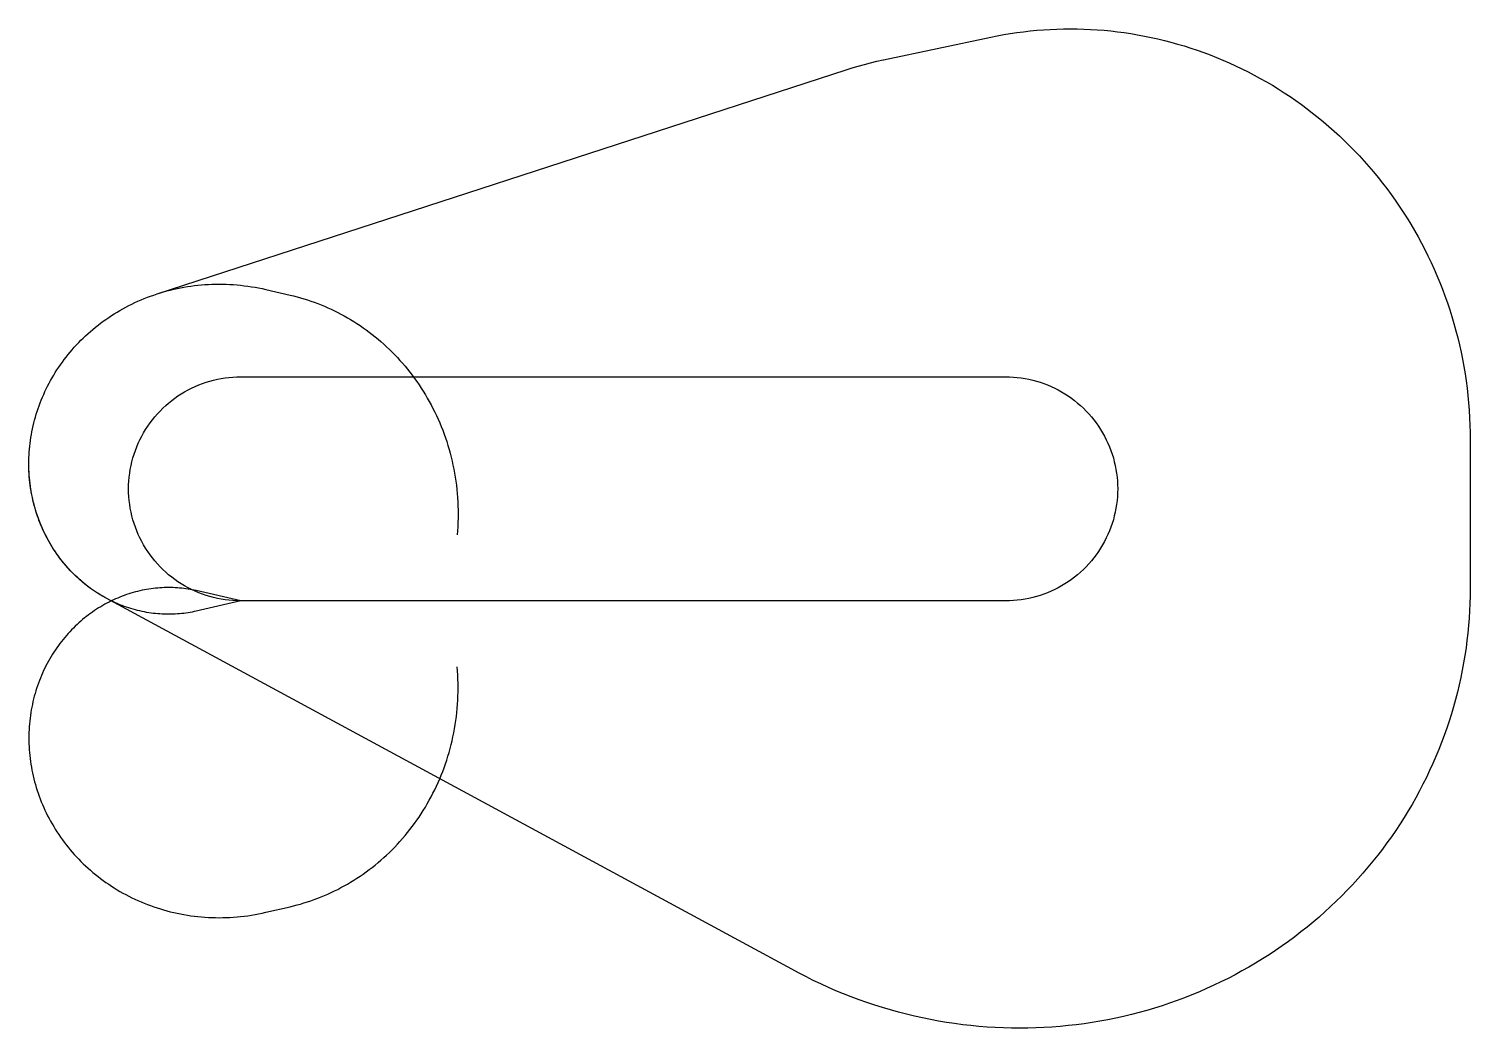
# Model space of a CAD drawing. Header units: metres. Extents: x -6012 to 34893, y -12129 to 16239.
import ezdxf

# ---------------------------------------------------------------- set-up
doc = ezdxf.new("R2010")
doc.units = ezdxf.units.M

msp = doc.modelspace()

# ---------------------------------------------------------------- linework, layer by layer
at = {"layer": 'NorminalTrack', "color": 1}
msp.add_lwpolyline([(0, 0), (0, 0), (-111, 2), (-222, 8), (-332, 17), (-443, 31), (-552, 48), (-661, 70), (-769, 94), (-877, 123), (-983, 156), (-1088, 192), (-1191, 232), (-1294, 275), (-1394, 322), (-1493, 372), (-1590, 426), (-1685, 483), (-1779, 544), (-1869, 607), (-1958, 674), (-2044, 744), (-2128, 817), (-2209, 893), (-2288, 971), (-2364, 1052), (-2436, 1136), (-2506, 1222), (-2573, 1311), (-2637, 1402), (-2697, 1495), (-2754, 1590), (-2808, 1687), (-2859, 1786), (-2906, 1887), (-2949, 1989), (-2989, 2093), (-3025, 2198), (-3057, 2304), (-3086, 2411), (-3111, 2519), (-3132, 2628), (-3150, 2738), (-3163, 2848), (-3173, 2959), (-3179, 3070), (-3181, 3181), (-3179, 3291), (-3173, 3402), (-3163, 3513), (-3150, 3623), (-3132, 3733), (-3111, 3842), (-3086, 3950), (-3057, 4057), (-3025, 4163), (-2989, 4268), (-2949, 4372), (-2906, 4474), (-2859, 4575), (-2808, 4674), (-2754, 4771), (-2697, 4866), (-2637, 4959), (-2573, 5050), (-2506, 5139), (-2436, 5225), (-2364, 5309), (-2288, 5390), (-2209, 5468), (-2128, 5544), (-2044, 5617), (-1958, 5687), (-1869, 5754), (-1779, 5817), (-1685, 5878), (-1590, 5935), (-1493, 5989), (-1394, 6039), (-1294, 6086), (-1191, 6129), (-1088, 6169), (-983, 6205), (-877, 6238), (-769, 6267), (-661, 6292), (-552, 6313), (-443, 6330), (-332, 6344), (-222, 6353), (-111, 6359), (0, 6361), (0, 6361), (21708, 6361), (21708, 6361), (21819, 6359), (21930, 6353), (22041, 6344), (22151, 6330), (22261, 6313), (22370, 6292), (22478, 6267), (22585, 6238), (22691, 6205), (22796, 6169), (22900, 6129), (23002, 6086), (23103, 6039), (23202, 5989), (23299, 5935), (23394, 5878), (23487, 5817), (23578, 5754), (23666, 5687), (23753, 5617), (23837, 5544), (23918, 5468), (23996, 5390), (24072, 5309), (24145, 5225), (24215, 5139), (24281, 5050), (24345, 4959), (24406, 4866), (24463, 4771), (24517, 4674), (24567, 4575), (24614, 4474), (24657, 4372), (24697, 4268), (24733, 4163), (24766, 4057), (24794, 3950), (24819, 3842), (24841, 3733), (24858, 3623), (24871, 3513), (24881, 3402), (24887, 3291), (24889, 3181), (24887, 3070), (24881, 2959), (24871, 2848), (24858, 2738), (24841, 2628), (24819, 2519), (24794, 2411), (24766, 2304), (24733, 2198), (24697, 2093), (24657, 1989), (24614, 1887), (24567, 1786), (24517, 1687), (24463, 1590), (24406, 1495), (24345, 1402), (24281, 1311), (24215, 1222), (24145, 1136), (24072, 1052), (23996, 971), (23918, 893), (23837, 817), (23753, 744), (23666, 674), (23578, 607), (23487, 544), (23394, 483), (23299, 426), (23202, 372), (23103, 322), (23002, 275), (22900, 232), (22796, 192), (22691, 156), (22585, 123), (22478, 94), (22370, 70), (22261, 48), (22151, 31), (22041, 17), (21930, 8), (21819, 2), (21708, 0), (0, 0)], dxfattribs=at)
at = {"layer": 'WindSpiral', "color": 5}
for points in [[(0, 0), (-1259, -291), (-1317, -304), (-1376, -316), (-1435, -327), (-1494, -337), (-1553, -346), (-1613, -354), (-1674, -361), (-1734, -366), (-1795, -371), (-1857, -375), (-1918, -378), (-1980, -379), (-2042, -380), (-2104, -379), (-2167, -378), (-2229, -375), (-2292, -371), (-2355, -366), (-2418, -360), (-2481, -353), (-2544, -345), (-2608, -335), (-2671, -325), (-2734, -313), (-2798, -300), (-2861, -286), (-2924, -271), (-2988, -255), (-3051, -237), (-3114, -218), (-3177, -199), (-3239, -178), (-3302, -156), (-3364, -132), (-3427, -108), (-3489, -82), (-3550, -55), (-3612, -27), (-3673, 2), (-3734, 32), (-3794, 64), (-3854, 96), (-3914, 130), (-3973, 165), (-4032, 201), (-4090, 238), (-4148, 276), (-4206, 316), (-4263, 356), (-4319, 398), (-4375, 441), (-4430, 485), (-4485, 530), (-4539, 576), (-4592, 623), (-4645, 671), (-4696, 720), (-4748, 771), (-4798, 822), (-4848, 875), (-4897, 928), (-4945, 982), (-4993, 1038), (-5039, 1094), (-5085, 1152), (-5130, 1210), (-5174, 1269), (-5217, 1330), (-5259, 1391), (-5300, 1453), (-5340, 1516), (-5379, 1580), (-5417, 1644), (-5454, 1710), (-5490, 1776), (-5525, 1844), (-5559, 1912), (-5592, 1980), (-5624, 2050), (-5655, 2120), (-5684, 2191), (-5712, 2263), (-5739, 2335), (-5765, 2408), (-5790, 2482), (-5813, 2556), (-5836, 2631), (-5857, 2707), (-5876, 2783), (-5895, 2860), (-5912, 2937), (-5928, 3015), (-5942, 3093), (-5955, 3171), (-5967, 3250), (-5978, 3330), (-5987, 3410), (-5995, 3490), (-6001, 3570), (-6006, 3651), (-6009, 3732), (-6012, 3814), (-6012, 3895), (-6012, 3977), (-6010, 4059), (-6006, 4142), (-6001, 4224), (-5995, 4307), (-5987, 4389), (-5977, 4472), (-5966, 4555), (-5954, 4637), (-5940, 4720), (-5925, 4803), (-5908, 4885), (-5890, 4968), (-5870, 5050), (-5849, 5132), (-5826, 5214), (-5802, 5296), (-5776, 5378), (-5749, 5459), (-5720, 5540), (-5690, 5621), (-5658, 5702), (-5625, 5782), (-5591, 5861), (-5555, 5941), (-5517, 6020), (-5478, 6098), (-5437, 6176), (-5395, 6253), (-5352, 6330), (-5307, 6406), (-5261, 6482), (-5213, 6557), (-5164, 6631), (-5113, 6705), (-5061, 6778), (-5008, 6850), (-4953, 6921), (-4897, 6992), (-4840, 7062), (-4781, 7130), (-4721, 7198), (-4659, 7266), (-4597, 7332), (-4532, 7397), (-4467, 7461), (-4400, 7525), (-4332, 7587), (-4263, 7648), (-4193, 7708), (-4121, 7767), (-4049, 7825), (-3975, 7882), (-3899, 7938), (-3823, 7992), (-3746, 8045), (-3667, 8097), (-3588, 8148), (-3507, 8197), (-3426, 8246), (-3343, 8292), (-3259, 8338), (-3175, 8382), (-3089, 8425), (-3003, 8466), (-2915, 8506), (-2827, 8544), (-2738, 8581), (-2648, 8617), (-2557, 8651), (-2465, 8683), (-2373, 8714), (-2373, 8714), (17181, 15074), (17354, 15129), (17527, 15180), (17701, 15229), (17877, 15274), (18053, 15316), (18231, 15356), (18240, 15358), (21285, 16003), (21469, 16041), (21655, 16075), (21841, 16106), (22028, 16134), (22216, 16158), (22405, 16180), (22594, 16198), (22783, 16213), (22973, 16224), (23163, 16232), (23354, 16237), (23545, 16239), (23736, 16237), (23927, 16232), (24119, 16223), (24310, 16212), (24502, 16196), (24693, 16178), (24884, 16156), (25075, 16131), (25266, 16102), (25456, 16070), (25646, 16035), (25836, 15996), (26025, 15954), (26214, 15909), (26402, 15860), (26589, 15808), (26776, 15753), (26962, 15694), (27147, 15632), (27331, 15567), (27514, 15498), (27696, 15426), (27877, 15351), (28057, 15273), (28235, 15191), (28413, 15106), (28589, 15018), (28764, 14927), (28937, 14833), (29109, 14736), (29279, 14635), (29448, 14532), (29615, 14425), (29780, 14316), (29944, 14203), (30105, 14088), (30265, 13969), (30423, 13848), (30579, 13724), (30733, 13596), (30885, 13467), (31035, 13334), (31183, 13198), (31328, 13060), (31471, 12920), (31612, 12776), (31750, 12630), (31886, 12482), (32020, 12330), (32151, 12177), (32279, 12021), (32405, 11862), (32528, 11702), (32649, 11539), (32766, 11373), (32881, 11206), (32994, 11036), (33103, 10865), (33209, 10691), (33313, 10515), (33413, 10337), (33511, 10157), (33605, 9976), (33696, 9792), (33785, 9607), (33870, 9420), (33951, 9232), (34030, 9041), (34105, 8850), (34178, 8657), (34246, 8462), (34312, 8266), (34374, 8069), (34433, 7870), (34488, 7670), (34540, 7469), (34588, 7267), (34633, 7064), (34674, 6860), (34712, 6655), (34747, 6449), (34777, 6243), (34804, 6036), (34828, 5828), (34848, 5619), (34864, 5410), (34877, 5201), (34886, 4991), (34891, 4780), (34893, 4577), (34893, 351), (34891, 141), (34886, -70), (34877, -281), (34864, -492), (34847, -703), (34827, -914), (34803, -1125), (34775, -1336), (34744, -1546), (34708, -1756), (34670, -1965), (34627, -2174), (34581, -2382), (34531, -2590), (34478, -2797), (34420, -3003), (34359, -3209), (34295, -3413), (34227, -3617), (34155, -3820), (34080, -4021), (34001, -4221), (33918, -4421), (33832, -4619), (33743, -4815), (33650, -5010), (33553, -5204), (33453, -5396), (33349, -5587), (33243, -5776), (33132, -5963), (33019, -6149), (32902, -6332), (32781, -6514), (32658, -6694), (32531, -6872), (32401, -7047), (32268, -7221), (32131, -7392), (31992, -7562), (31849, -7729), (31704, -7893), (31555, -8055), (31403, -8215), (31249, -8372), (31092, -8527), (30931, -8679), (30768, -8828), (30603, -8975), (30434, -9119), (30263, -9260), (30090, -9398), (29913, -9533), (29735, -9665), (29553, -9795), (29370, -9921), (29184, -10044), (28996, -10164), (28805, -10280), (28612, -10394), (28417, -10504), (28221, -10611), (28022, -10715), (27821, -10815), (27618, -10912), (27413, -11005), (27207, -11095), (26998, -11181), (26788, -11264), (26577, -11343), (26364, -11418), (26149, -11490), (25933, -11558), (25716, -11623), (25497, -11683), (25277, -11740), (25056, -11793), (24834, -11842), (24611, -11888), (24386, -11929), (24161, -11967), (23935, -12001), (23709, -12031), (23481, -12057), (23253, -12079), (23024, -12097), (22795, -12111), (22566, -12121), (22336, -12127), (22106, -12129), (21875, -12127), (21645, -12121), (21414, -12110), (21183, -12096), (20953, -12078), (20722, -12056), (20492, -12030), (20262, -12000), (20033, -11965), (19803, -11927), (19575, -11884), (19346, -11838), (19119, -11788), (18892, -11733), (18666, -11675), (18441, -11612), (18217, -11546), (17993, -11475), (17771, -11401), (17550, -11323), (17330, -11241), (17111, -11154), (16894, -11064), (16678, -10970), (16464, -10873), (16251, -10771), (16039, -10666), (15830, -10557), (15742, -10510), (-3820, 78), (-3880, 111), (-3940, 145), (-3999, 180), (-4058, 217), (-4116, 255), (-4174, 294), (-4231, 333), (-4287, 375), (-4344, 417), (-4399, 460), (-4454, 504), (-4508, 550), (-4562, 596), (-4615, 644), (-4667, 693), (-4719, 742), (-4770, 793), (-4820, 845), (-4870, 898), (-4918, 952), (-4966, 1007), (-5013, 1063), (-5059, 1119), (-5105, 1177), (-5149, 1236), (-5193, 1296), (-5235, 1357), (-5277, 1418), (-5318, 1481), (-5357, 1544), (-5396, 1608), (-5434, 1673), (-5470, 1739), (-5506, 1806), (-5541, 1873), (-5574, 1942), (-5606, 2011), (-5638, 2081), (-5668, 2151), (-5697, 2223), (-5724, 2295), (-5751, 2367), (-5776, 2441), (-5800, 2515), (-5823, 2589), (-5845, 2665), (-5865, 2740), (-5885, 2817), (-5902, 2894), (-5919, 2971), (-5934, 3049), (-5948, 3127), (-5961, 3206), (-5972, 3285), (-5982, 3365), (-5990, 3445), (-5998, 3525), (-6003, 3606), (-6008, 3687), (-6011, 3768), (-6012, 3850), (-6012, 3897)], [(0, 0), (-1259, -291), (-1317, -304), (-1376, -316), (-1435, -327), (-1494, -337), (-1553, -346), (-1613, -354), (-1674, -361), (-1734, -366), (-1795, -371), (-1857, -375), (-1918, -378), (-1980, -379), (-2042, -380), (-2104, -379), (-2167, -378), (-2229, -375), (-2292, -371), (-2355, -366), (-2418, -360), (-2481, -353), (-2544, -345), (-2608, -335), (-2671, -325), (-2734, -313), (-2798, -300), (-2861, -286), (-2924, -271), (-2988, -255), (-3051, -237), (-3114, -218), (-3177, -199), (-3239, -178), (-3302, -156), (-3364, -132), (-3427, -108), (-3489, -82), (-3550, -55), (-3612, -27), (-3673, 2), (-3734, 32), (-3794, 64), (-3854, 96), (-3914, 130), (-3973, 165), (-4032, 201), (-4090, 238), (-4148, 276), (-4206, 316), (-4263, 356), (-4319, 398), (-4375, 441), (-4430, 485), (-4485, 530), (-4539, 576), (-4592, 623), (-4645, 671), (-4696, 720), (-4748, 771), (-4798, 822), (-4848, 875), (-4897, 928), (-4945, 982), (-4993, 1038), (-5039, 1094), (-5085, 1152), (-5130, 1210), (-5174, 1269), (-5217, 1330), (-5259, 1391), (-5300, 1453), (-5340, 1516), (-5379, 1580), (-5417, 1644), (-5454, 1710), (-5490, 1776), (-5525, 1844), (-5559, 1912), (-5592, 1980), (-5624, 2050), (-5655, 2120), (-5684, 2191), (-5712, 2263), (-5739, 2335), (-5765, 2408), (-5790, 2482), (-5813, 2556), (-5836, 2631), (-5857, 2707), (-5876, 2783), (-5895, 2860), (-5912, 2937), (-5928, 3015), (-5942, 3093), (-5955, 3171), (-5967, 3250), (-5978, 3330), (-5987, 3410), (-5995, 3490), (-6001, 3570), (-6006, 3651), (-6009, 3732), (-6012, 3814), (-6012, 3895), (-6012, 3977), (-6010, 4059), (-6006, 4142), (-6001, 4224), (-5995, 4307), (-5987, 4389), (-5977, 4472), (-5966, 4555), (-5954, 4637), (-5940, 4720), (-5925, 4803), (-5908, 4885), (-5890, 4968), (-5870, 5050), (-5849, 5132), (-5826, 5214), (-5802, 5296), (-5776, 5378), (-5749, 5459), (-5720, 5540), (-5690, 5621), (-5658, 5702), (-5625, 5782), (-5591, 5861), (-5555, 5941), (-5517, 6020), (-5478, 6098), (-5437, 6176), (-5395, 6253), (-5352, 6330), (-5307, 6406), (-5261, 6482), (-5213, 6557), (-5164, 6631), (-5113, 6705), (-5061, 6778), (-5008, 6850), (-4953, 6921), (-4897, 6992), (-4840, 7062), (-4781, 7130), (-4721, 7198), (-4659, 7266), (-4597, 7332), (-4532, 7397), (-4467, 7461), (-4400, 7525), (-4332, 7587), (-4263, 7648), (-4193, 7708), (-4121, 7767), (-4049, 7825), (-3975, 7882), (-3899, 7938), (-3823, 7992), (-3746, 8045), (-3667, 8097), (-3588, 8148), (-3507, 8197), (-3426, 8246), (-3343, 8292), (-3259, 8338), (-3175, 8382), (-3089, 8425), (-3003, 8466), (-2915, 8506), (-2827, 8544), (-2738, 8581), (-2648, 8617), (-2557, 8651), (-2465, 8683), (-2373, 8714), (-2280, 8743), (-2186, 8771), (-2092, 8797), (-1997, 8822), (-1901, 8845), (-1805, 8866), (-1708, 8886), (-1610, 8904), (-1512, 8921), (-1414, 8935), (-1315, 8949), (-1215, 8960), (-1116, 8970), (-1016, 8977), (-915, 8984), (-814, 8988), (-713, 8991), (-612, 8992), (-510, 8991), (-409, 8988), (-307, 8984), (-205, 8978), (-103, 8970), (-1, 8960), (101, 8948), (204, 8935), (306, 8919), (408, 8902), (510, 8884), (612, 8863), (713, 8840), (717, 8839), (1404, 8681), (1503, 8657), (1601, 8631), (1699, 8604), (1797, 8575), (1895, 8544), (1992, 8512), (2089, 8477), (2186, 8441), (2282, 8403), (2377, 8364), (2473, 8322), (2567, 8279), (2661, 8234), (2754, 8188), (2847, 8139), (2939, 8089), (3031, 8038), (3121, 7984), (3211, 7929), (3300, 7872), (3389, 7814), (3476, 7754), (3563, 7692), (3648, 7628), (3733, 7563), (3817, 7497), (3899, 7429), (3981, 7359), (4062, 7287), (4141, 7215), (4219, 7140), (4297, 7064), (4373, 6987), (4448, 6908), (4521, 6828), (4593, 6746), (4664, 6663), (4734, 6578), (4802, 6492), (4869, 6405), (4935, 6316), (4999, 6226), (5062, 6135), (5123, 6042), (5183, 5949), (5241, 5854), (5297, 5757), (5352, 5660), (5406, 5562), (5458, 5462), (5508, 5362), (5556, 5260), (5603, 5157), (5648, 5053), (5691, 4949), (5733, 4843), (5773, 4736), (5811, 4629), (5847, 4521), (5881, 4412), (5914, 4302), (5944, 4191), (5973, 4080), (6000, 3968), (6025, 3855), (6048, 3741), (6069, 3627), (6088, 3513), (6106, 3398), (6121, 3282), (6134, 3166), (6145, 3050), (6154, 2933), (6161, 2815), (6166, 2698), (6169, 2580), (6170, 2462), (6169, 2344), (6166, 2225), (6161, 2106), (6154, 1988), (6145, 1873)], [(0, 0), (-1259, 291), (-1317, 304), (-1376, 316), (-1435, 327), (-1494, 337), (-1553, 346), (-1613, 354), (-1674, 361), (-1734, 366), (-1795, 371), (-1857, 375), (-1918, 378), (-1980, 379), (-2042, 380), (-2104, 379), (-2167, 378), (-2229, 375), (-2292, 371), (-2355, 366), (-2418, 360), (-2481, 353), (-2544, 345), (-2608, 335), (-2671, 325), (-2734, 313), (-2798, 300), (-2861, 286), (-2924, 271), (-2988, 255), (-3051, 237), (-3114, 218), (-3177, 199), (-3239, 178), (-3302, 156), (-3364, 132), (-3427, 108), (-3489, 82), (-3550, 55), (-3612, 27), (-3673, -2), (-3734, -32), (-3794, -64), (-3854, -96), (-3914, -130), (-3973, -165), (-4032, -201), (-4090, -238), (-4148, -276), (-4206, -316), (-4263, -356), (-4319, -398), (-4375, -441), (-4430, -485), (-4485, -530), (-4539, -576), (-4592, -623), (-4645, -671), (-4696, -720), (-4748, -771), (-4798, -822), (-4848, -875), (-4897, -928), (-4945, -982), (-4993, -1038), (-5039, -1094), (-5085, -1152), (-5130, -1210), (-5174, -1269), (-5217, -1330), (-5259, -1391), (-5300, -1453), (-5340, -1516), (-5379, -1580), (-5417, -1644), (-5454, -1710), (-5490, -1776), (-5525, -1844), (-5559, -1912), (-5592, -1980), (-5624, -2050), (-5655, -2120), (-5684, -2191), (-5712, -2263), (-5739, -2335), (-5765, -2408), (-5790, -2482), (-5813, -2556), (-5836, -2631), (-5857, -2707), (-5876, -2783), (-5895, -2860), (-5912, -2937), (-5928, -3015), (-5942, -3093), (-5955, -3171), (-5967, -3250), (-5978, -3330), (-5987, -3410), (-5995, -3490), (-6001, -3570), (-6006, -3651), (-6009, -3732), (-6012, -3814), (-6012, -3895), (-6012, -3977), (-6010, -4059), (-6006, -4142), (-6001, -4224), (-5995, -4307), (-5987, -4389), (-5977, -4472), (-5966, -4555), (-5954, -4637), (-5940, -4720), (-5925, -4803), (-5908, -4885), (-5890, -4968), (-5870, -5050), (-5849, -5132), (-5826, -5214), (-5802, -5296), (-5776, -5378), (-5749, -5459), (-5720, -5540), (-5690, -5621), (-5658, -5702), (-5625, -5782), (-5591, -5861), (-5555, -5941), (-5517, -6020), (-5478, -6098), (-5437, -6176), (-5395, -6253), (-5352, -6330), (-5307, -6406), (-5261, -6482), (-5213, -6557), (-5164, -6631), (-5113, -6705), (-5061, -6778), (-5008, -6850), (-4953, -6921), (-4897, -6992), (-4840, -7062), (-4781, -7130), (-4721, -7198), (-4659, -7266), (-4597, -7332), (-4532, -7397), (-4467, -7461), (-4400, -7525), (-4332, -7587), (-4263, -7648), (-4193, -7708), (-4121, -7767), (-4049, -7825), (-3975, -7882), (-3899, -7938), (-3823, -7992), (-3746, -8045), (-3667, -8097), (-3588, -8148), (-3507, -8197), (-3426, -8246), (-3343, -8292), (-3259, -8338), (-3175, -8382), (-3089, -8425), (-3003, -8466), (-2915, -8506), (-2827, -8544), (-2738, -8581), (-2648, -8617), (-2557, -8651), (-2465, -8683), (-2373, -8714), (-2280, -8743), (-2186, -8771), (-2092, -8797), (-1997, -8822), (-1901, -8845), (-1805, -8866), (-1708, -8886), (-1610, -8904), (-1512, -8921), (-1414, -8935), (-1315, -8949), (-1215, -8960), (-1116, -8970), (-1016, -8977), (-915, -8984), (-814, -8988), (-713, -8991), (-612, -8992), (-510, -8991), (-409, -8988), (-307, -8984), (-205, -8978), (-103, -8970), (-1, -8960), (101, -8948), (204, -8935), (306, -8919), (408, -8902), (510, -8884), (612, -8863), (713, -8840), (717, -8839), (1404, -8681), (1503, -8657), (1601, -8631), (1699, -8604), (1797, -8575), (1895, -8544), (1992, -8512), (2089, -8477), (2186, -8441), (2282, -8403), (2377, -8364), (2473, -8322), (2567, -8279), (2661, -8234), (2754, -8188), (2847, -8139), (2939, -8089), (3031, -8038), (3121, -7984), (3211, -7929), (3300, -7872), (3389, -7814), (3476, -7754), (3563, -7692), (3648, -7628), (3733, -7563), (3817, -7497), (3899, -7429), (3981, -7359), (4062, -7287), (4141, -7215), (4219, -7140), (4297, -7064), (4373, -6987), (4448, -6908), (4521, -6828), (4593, -6746), (4664, -6663), (4734, -6578), (4802, -6492), (4869, -6405), (4935, -6316), (4999, -6226), (5062, -6135), (5123, -6042), (5183, -5949), (5241, -5854), (5297, -5757), (5352, -5660), (5406, -5562), (5458, -5462), (5508, -5362), (5556, -5260), (5603, -5157), (5648, -5053), (5691, -4949), (5733, -4843), (5773, -4736), (5811, -4629), (5847, -4521), (5881, -4412), (5914, -4302), (5944, -4191), (5973, -4080), (6000, -3968), (6025, -3855), (6048, -3741), (6069, -3627), (6088, -3513), (6106, -3398), (6121, -3282), (6134, -3166), (6145, -3050), (6154, -2933), (6161, -2815), (6166, -2698), (6169, -2580), (6170, -2462), (6169, -2344), (6166, -2225), (6161, -2106), (6154, -1988), (6145, -1873)]]:
    msp.add_lwpolyline(points, dxfattribs=at)

doc.saveas('drawing.dxf')
